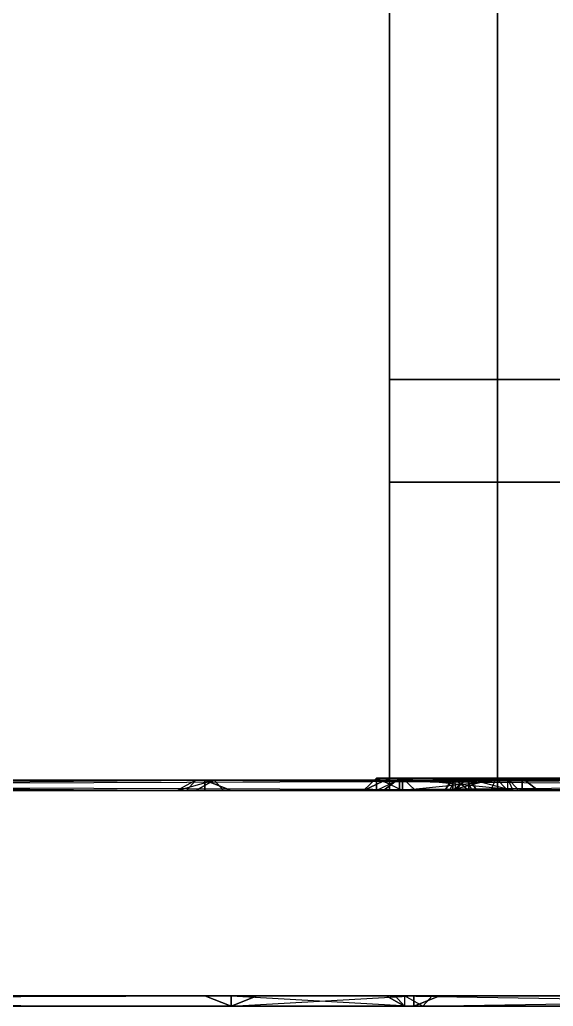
# Model space of a CAD drawing. Extents: x -14.5 to 19.3, y -2 to 15.6.
# Drawn here: x 7.734 to 10.331, y -0.55 to 4.25 of the extents above; entities that cross this region are included whole.
import ezdxf

# ---------------------------------------------------------------- set-up
doc = ezdxf.new("R2010")
doc.units = 0
doc.layers.add('UB3D', color=1, linetype='CONTINUOUS')

msp = doc.modelspace()

# ---------------------------------------------------------------- linework, layer by layer
at = {"layer": 'UB3D', "color": 77}
for points in [[(9.534, 0.5, -14.234), (9.534, 0.5, -3.634), (9.534, 10.5, -3.634), (9.534, 10.5, -14.234)], [(9.534, 0.5, -3.634), (10.059, 0.5, -3.634), (10.059, 10.5, -3.634), (9.534, 10.5, -3.634)], [(10.059, 0.5, -14.234), (9.534, 0.5, -14.234), (9.534, 10.5, -14.234), (10.059, 10.5, -14.234)], [(9.534, 2, -9.059), (9.534, 2, -8.809), (9.534, 10.5, -8.809), (9.534, 10.5, -9.059)], [(9.534, 2, -8.809), (10.784, 2, -8.809), (10.784, 10.5, -8.809), (9.534, 10.5, -8.809)], [(10.784, 2, -9.059), (9.534, 2, -9.059), (9.534, 10.5, -9.059), (10.784, 10.5, -9.059)], [(9.534, 2, -3.884), (9.534, 2, -3.634), (9.534, 10.5, -3.634), (9.534, 10.5, -3.884)], [(9.534, 2, -3.634), (17.334, 2, -3.634), (17.334, 10.5, -3.634), (9.534, 10.5, -3.634)], [(17.334, 2, -3.884), (9.534, 2, -3.884), (9.534, 10.5, -3.884), (17.334, 10.5, -3.884)], [(9.534, 2, -14.234), (9.534, 2, -13.984), (9.534, 10.5, -13.984), (9.534, 10.5, -14.234)], [(9.534, 2, -13.984), (17.334, 2, -13.984), (17.334, 10.5, -13.984), (9.534, 10.5, -13.984)], [(17.334, 2, -14.234), (9.534, 2, -14.234), (9.534, 10.5, -14.234), (17.334, 10.5, -14.234)], [(10.059, 0.5, -3.634), (10.059, 0.5, -14.234), (10.059, 10.5, -14.234), (10.059, 10.5, -3.634)], [(9.534, 2, -14.234), (9.534, 2, -3.634), (9.534, 2.5, -3.634), (9.534, 2.5, -14.234)], [(9.534, 2, -3.634), (17.334, 2, -3.634), (17.334, 2.5, -3.634), (9.534, 2.5, -3.634)], [(17.334, 2, -14.234), (9.534, 2, -14.234), (9.534, 2.5, -14.234), (17.334, 2.5, -14.234)], [(17.334, 2.5, -14.234), (17.334, 2.5, -3.634), (9.534, 2.5, -3.634)], [(17.334, 2.5, -14.234), (9.534, 2.5, -3.634), (9.534, 2.5, -14.234)], [(17.334, 2.5, -14.234), (9.534, 2.5, -14.234), (17.334, 2.5, -14.234)], [(9.534, 2, -9.059), (9.534, 2, -8.809), (10.784, 2, -8.809)], [(9.534, 2, -9.059), (10.784, 2, -8.809), (10.784, 2, -9.059)], [(9.534, 2, -9.059), (10.784, 2, -9.059), (9.534, 2, -9.059)], [(9.534, 2, -14.234), (9.534, 2, -3.634), (17.334, 2, -3.634)], [(9.534, 2, -14.234), (17.334, 2, -3.634), (17.334, 2, -14.234)], [(9.534, 2, -14.234), (17.334, 2, -14.234), (9.534, 2, -14.234)], [(9.534, 2, -3.884), (9.534, 2, -3.634), (17.334, 2, -3.634)], [(9.534, 2, -3.884), (17.334, 2, -3.634), (17.334, 2, -3.884)], [(9.534, 2, -3.884), (17.334, 2, -3.884), (9.534, 2, -3.884)], [(9.534, 2, -14.234), (9.534, 2, -13.984), (17.334, 2, -13.984)], [(9.534, 2, -14.234), (17.334, 2, -13.984), (17.334, 2, -14.234)], [(9.534, 2, -14.234), (17.334, 2, -14.234), (9.534, 2, -14.234)], [(9.534, 0.5, -14.234), (9.534, 0.5, -3.634), (10.059, 0.5, -3.634)], [(9.534, 0.5, -14.234), (10.059, 0.5, -3.634), (10.059, 0.5, -14.234)], [(9.534, 0.5, -14.234), (10.059, 0.5, -14.234), (9.534, 0.5, -14.234)]]:
    msp.add_3dface(points, dxfattribs=at)
at = {"layer": 'UB3D', "color": 253}
for points in [[(-2.772834, 0.55, -6.6675), (-2.772834, 0.5, -6.731), (11.264, 0.55, -6.6675)], [(-2.772834, 0.5, -6.731), (11.264, 0.55, -6.6675), (11.264, 0.5, -6.731)], [(-2.772834, 0.5, -6.477), (-2.772834, 0.55, -6.5405), (11.264, 0.5, -6.477)], [(-2.772834, 0.55, -6.5405), (11.264, 0.5, -6.477), (11.264, 0.55, -6.5405)], [(-2.772834, 0.55, -6.6675), (-2.772834, 0.55, -6.5405), (11.264, 0.55, -6.6675)], [(-2.772834, 0.55, -6.5405), (11.264, 0.55, -6.6675), (11.264, 0.55, -6.5405)], [(2.032, 0.55, 5.5245), (2.032, 0.5, 5.461), (8.636, 0.55, 5.5245)], [(2.032, 0.5, 5.461), (8.636, 0.55, 5.5245), (8.636, 0.5, 5.461)], [(2.032, 0.5, 5.715), (2.032, 0.55, 5.6515), (8.636, 0.5, 5.715)], [(2.032, 0.55, 5.6515), (8.636, 0.5, 5.715), (8.636, 0.55, 5.6515)], [(2.032, 0.55, 5.5245), (2.032, 0.55, 5.6515), (8.636, 0.55, 5.5245)], [(2.032, 0.55, 5.6515), (8.636, 0.55, 5.5245), (8.636, 0.55, 5.6515)], [(8.501297, 0.5, 5.543099), (8.546198, 0.5, 5.677802), (8.591099, 0.55, 5.632901)], [(8.591099, 0.5, 5.453297), (8.501297, 0.5, 5.543099), (8.680901, 0.55, 5.543099)], [(8.501297, 0.5, 5.543099), (8.680901, 0.55, 5.543099), (8.591099, 0.55, 5.632901)], [(8.546198, 0.5, 5.677802), (8.591099, 0.55, 5.632901), (15.658198, 0.5, 12.789802)], [(8.591099, 0.5, 5.453297), (8.680901, 0.55, 5.543099), (8.725802, 0.5, 5.498198)], [(8.591099, 0.55, 5.632901), (15.658198, 0.5, 12.789802), (15.703099, 0.55, 12.744901)], [(8.680901, 0.55, 5.543099), (8.591099, 0.55, 5.632901), (15.792901, 0.55, 12.655099)], [(8.591099, 0.55, 5.632901), (15.792901, 0.55, 12.655099), (15.703099, 0.55, 12.744901)], [(8.636, 0.55, 5.5245), (8.636, 0.5, 5.461), (8.763, 0.5, 5.5245)], [(8.636, 0.5, 5.715), (8.636, 0.55, 5.6515), (8.763, 0.5, 5.6515)], [(8.636, 0.55, 5.5245), (8.636, 0.55, 5.6515), (8.763, 0.5, 5.5245)], [(8.636, 0.55, 5.6515), (8.763, 0.5, 5.5245), (8.763, 0.5, 5.6515)], [(8.680901, 0.55, 5.543099), (8.725802, 0.5, 5.498198), (15.792901, 0.55, 12.655099)], [(8.725802, 0.5, 5.498198), (15.792901, 0.55, 12.655099), (15.837802, 0.5, 12.610198)], [(-7.112, -0.55, 9.7155), (-7.112, -0.5, 9.779), (8.763, -0.55, 9.7155)], [(-7.112, -0.5, 9.779), (8.763, -0.55, 9.7155), (8.763, -0.5, 9.779)], [(-7.112, -0.5, 9.525), (-7.112, -0.55, 9.5885), (8.763, -0.5, 9.525)], [(-7.112, -0.55, 9.5885), (8.763, -0.5, 9.525), (8.763, -0.55, 9.5885)], [(8.636, -0.5, 9.7155), (8.763, -0.55, 9.7155), (8.763, -0.5, 9.779)], [(8.636, -0.5, 9.5885), (8.763, -0.5, 9.525), (8.763, -0.55, 9.5885)], [(8.636, -0.5, 9.7155), (8.636, -0.5, 9.5885), (8.763, -0.55, 9.7155)], [(8.636, -0.5, 9.5885), (8.763, -0.55, 9.7155), (8.763, -0.55, 9.5885)], [(8.763, -0.55, 9.7155), (8.763, -0.5, 9.779), (8.89, -0.5, 9.7155)], [(8.763, -0.5, 9.525), (8.763, -0.55, 9.5885), (8.89, -0.5, 9.5885)], [(8.763, -0.55, 9.7155), (8.763, -0.55, 9.5885), (8.89, -0.5, 9.7155)], [(8.763, -0.55, 9.5885), (8.89, -0.5, 9.7155), (8.89, -0.5, 9.5885)], [(8.763, -0.55, 9.7155), (8.763, -0.5, 9.779), (9.652, -0.55, 9.7155)], [(8.763, -0.5, 9.779), (9.652, -0.55, 9.7155), (9.652, -0.5, 9.779)], [(8.763, -0.5, 9.525), (8.763, -0.55, 9.5885), (9.652, -0.5, 9.525)], [(8.763, -0.55, 9.5885), (9.652, -0.5, 9.525), (9.652, -0.55, 9.5885)], [(9.517297, -0.5, 9.607099), (9.607099, -0.55, 9.696901), (9.562198, -0.5, 9.741802)], [(9.517297, -0.5, 9.607099), (9.607099, -0.5, 9.517297), (9.607099, -0.55, 9.696901)], [(9.607099, -0.55, 9.696901), (9.562198, -0.5, 9.741802), (12.655099, -0.55, 12.744901)], [(9.562198, -0.5, 9.741802), (12.655099, -0.55, 12.744901), (12.610198, -0.5, 12.789802)], [(9.607099, -0.5, 9.517297), (9.741802, -0.5, 9.562198), (9.696901, -0.55, 9.607099)], [(9.607099, -0.5, 9.517297), (9.607099, -0.55, 9.696901), (9.696901, -0.55, 9.607099)], [(9.652, -0.55, 9.7155), (9.652, -0.5, 9.779), (9.779, -0.5, 9.7155)], [(9.652, -0.5, 9.525), (9.652, -0.55, 9.5885), (9.779, -0.5, 9.5885)], [(9.652, -0.55, 9.7155), (9.652, -0.55, 9.5885), (9.779, -0.5, 9.7155)], [(9.652, -0.55, 9.5885), (9.779, -0.5, 9.7155), (9.779, -0.5, 9.5885)], [(9.741802, -0.5, 9.562198), (9.696901, -0.55, 9.607099), (12.789802, -0.5, 12.610198)], [(9.696901, -0.55, 9.607099), (12.789802, -0.5, 12.610198), (12.744901, -0.55, 12.655099)], [(-7.112, -0.55, 9.7155), (-7.112, -0.55, 9.5885), (8.763, -0.55, 9.7155)], [(-7.112, -0.55, 9.5885), (8.763, -0.55, 9.7155), (8.763, -0.55, 9.5885)], [(8.763, -0.55, 9.7155), (8.763, -0.55, 9.5885), (9.652, -0.55, 9.7155)], [(8.763, -0.55, 9.5885), (9.652, -0.55, 9.7155), (9.652, -0.55, 9.5885)], [(9.607099, -0.55, 9.696901), (9.696901, -0.55, 9.607099), (12.655099, -0.55, 12.744901)], [(9.696901, -0.55, 9.607099), (12.655099, -0.55, 12.744901), (12.744901, -0.55, 12.655099)]]:
    msp.add_3dface(points, dxfattribs=at)
at = {"layer": 'UB3D', "color": 2}
for points in [[(9.4705, 0.5, -3.507), (9.4705, 0.56, -3.634), (9.407, 0.5, -3.634)], [(9.4705, 0.56, -3.634), (9.407, 0.5, -3.634), (9.4705, 0.56, -14.234)], [(9.407, 0.5, -3.634), (9.4705, 0.56, -14.234), (9.407, 0.5, -14.234)], [(9.4705, 0.56, -14.234), (9.407, 0.5, -14.234), (9.4705, 0.5, -14.361)], [(9.407, 0.5, -3.6975), (9.534, 0.56, -3.6975), (9.534, 0.5, -3.761)], [(9.407, 0.5, -3.5705), (9.534, 0.5, -3.507), (9.534, 0.56, -3.5705)], [(9.407, 0.5, -3.6975), (9.407, 0.5, -3.5705), (9.534, 0.56, -3.6975)], [(9.407, 0.5, -3.5705), (9.534, 0.56, -3.6975), (9.534, 0.56, -3.5705)], [(9.407, 0.5, -14.2975), (9.534, 0.56, -14.2975), (9.534, 0.5, -14.361)], [(9.407, 0.5, -14.1705), (9.534, 0.5, -14.107), (9.534, 0.56, -14.1705)], [(9.407, 0.5, -14.2975), (9.407, 0.5, -14.1705), (9.534, 0.56, -14.2975)], [(9.407, 0.5, -14.1705), (9.534, 0.56, -14.2975), (9.534, 0.56, -14.1705)], [(9.4705, 0.5, -3.507), (9.5975, 0.5, -3.507), (9.4705, 0.56, -3.634)], [(9.5975, 0.5, -3.507), (9.4705, 0.56, -3.634), (9.5975, 0.56, -3.634)], [(9.4705, 0.56, -3.634), (9.5975, 0.56, -3.634), (9.4705, 0.56, -14.234)], [(9.5975, 0.56, -3.634), (9.4705, 0.56, -14.234), (9.5975, 0.56, -14.234)], [(9.4705, 0.56, -14.234), (9.5975, 0.56, -14.234), (9.4705, 0.5, -14.361)], [(9.5975, 0.56, -14.234), (9.4705, 0.5, -14.361), (9.5975, 0.5, -14.361)], [(9.505335, 0.5, -2.916888), (9.583112, 0.56, -2.916888), (9.583112, 0.5, -2.955777)], [(9.505335, 0.5, -2.839112), (9.583112, 0.5, -2.800223), (9.583112, 0.56, -2.839112)], [(9.505335, 0.5, -2.916888), (9.505335, 0.5, -2.839112), (9.583112, 0.56, -2.916888)], [(9.505335, 0.5, -2.839112), (9.583112, 0.56, -2.916888), (9.583112, 0.56, -2.839112)], [(9.534, 0.56, -3.6975), (9.534, 0.5, -3.761), (17.334, 0.56, -3.6975)], [(9.534, 0.5, -3.761), (17.334, 0.56, -3.6975), (17.334, 0.5, -3.761)], [(9.534, 0.5, -3.507), (9.534, 0.56, -3.5705), (17.334, 0.5, -3.507)], [(9.534, 0.56, -3.5705), (17.334, 0.5, -3.507), (17.334, 0.56, -3.5705)], [(9.534, 0.56, -3.6975), (9.534, 0.56, -3.5705), (17.334, 0.56, -3.6975)], [(9.534, 0.56, -3.5705), (17.334, 0.56, -3.6975), (17.334, 0.56, -3.5705)], [(9.534, 0.56, -14.2975), (9.534, 0.5, -14.361), (17.334, 0.56, -14.2975)], [(9.534, 0.5, -14.361), (17.334, 0.56, -14.2975), (17.334, 0.5, -14.361)], [(9.534, 0.5, -14.107), (9.534, 0.56, -14.1705), (17.334, 0.5, -14.107)], [(9.534, 0.56, -14.1705), (17.334, 0.5, -14.107), (17.334, 0.56, -14.1705)], [(9.534, 0.56, -14.2975), (9.534, 0.56, -14.1705), (17.334, 0.56, -14.2975)], [(9.534, 0.56, -14.1705), (17.334, 0.56, -14.2975), (17.334, 0.56, -14.1705)], [(9.583112, 0.56, -2.916888), (9.583112, 0.5, -2.955777), (10.180445, 0.56, -2.916888)], [(9.583112, 0.5, -2.955777), (10.180445, 0.56, -2.916888), (10.180445, 0.5, -2.955777)], [(9.583112, 0.5, -2.800223), (9.583112, 0.56, -2.839112), (10.180445, 0.5, -2.800223)], [(9.583112, 0.56, -2.839112), (10.180445, 0.5, -2.800223), (10.180445, 0.56, -2.839112)], [(9.583112, 0.56, -2.916888), (9.583112, 0.56, -2.839112), (10.180445, 0.56, -2.916888)], [(9.583112, 0.56, -2.839112), (10.180445, 0.56, -2.916888), (10.180445, 0.56, -2.839112)], [(9.5975, 0.5, -3.507), (9.661, 0.5, -3.634), (9.5975, 0.56, -3.634)], [(9.661, 0.5, -3.634), (9.5975, 0.56, -3.634), (9.661, 0.5, -14.234)], [(9.5975, 0.56, -3.634), (9.661, 0.5, -14.234), (9.5975, 0.56, -14.234)], [(9.661, 0.5, -14.234), (9.5975, 0.56, -14.234), (9.5975, 0.5, -14.361)], [(9.799345, 0.5, -1.850317), (9.854219, 0.56, -1.905436), (9.826659, 0.5, -1.932874)], [(9.799345, 0.5, -1.850317), (9.854463, 0.5, -1.795445), (9.854219, 0.56, -1.905436)], [(9.84289, 0.5, -1.800223), (9.84289, 0.56, -1.878), (9.804001, 0.5, -1.878)], [(9.84289, 0.56, -1.878), (9.804001, 0.5, -1.878), (9.84289, 0.56, -2.878)], [(9.804001, 0.5, -1.878), (9.84289, 0.56, -2.878), (9.804001, 0.5, -2.878)], [(9.84289, 0.56, -2.878), (9.804001, 0.5, -2.878), (9.84289, 0.5, -2.955777)], [(9.854219, 0.56, -1.905436), (9.826659, 0.5, -1.932874), (10.05333, 0.56, -2.105436)], [(9.826659, 0.5, -1.932874), (10.05333, 0.56, -2.105436), (10.02577, 0.5, -2.132874)], [(9.84289, 0.5, -1.800223), (9.920666, 0.5, -1.800223), (9.84289, 0.56, -1.878)], [(9.920666, 0.5, -1.800223), (9.84289, 0.56, -1.878), (9.920666, 0.56, -1.878)], [(9.84289, 0.56, -1.878), (9.920666, 0.56, -1.878), (9.84289, 0.56, -2.878)], [(9.920666, 0.56, -1.878), (9.84289, 0.56, -2.878), (9.920666, 0.56, -2.878)], [(9.84289, 0.56, -2.878), (9.920666, 0.56, -2.878), (9.84289, 0.5, -2.955777)], [(9.920666, 0.56, -2.878), (9.84289, 0.5, -2.955777), (9.920666, 0.5, -2.955777)], [(9.854463, 0.5, -1.795445), (9.854219, 0.56, -1.905436), (9.909337, 0.56, -1.850564)], [(9.854219, 0.56, -1.905436), (9.909337, 0.56, -1.850564), (10.05333, 0.56, -2.105436)], [(9.854463, 0.5, -1.795445), (9.936897, 0.5, -1.823126), (9.909337, 0.56, -1.850564)], [(9.936897, 0.5, -1.823126), (9.909337, 0.56, -1.850564), (10.136008, 0.5, -2.023126)], [(9.909337, 0.56, -1.850564), (10.136008, 0.5, -2.023126), (10.108448, 0.56, -2.050564)], [(9.909337, 0.56, -1.850564), (10.05333, 0.56, -2.105436), (10.108448, 0.56, -2.050564)], [(9.920666, 0.5, -1.800223), (9.959555, 0.5, -1.878), (9.920666, 0.56, -1.878)], [(9.959555, 0.5, -1.878), (9.920666, 0.56, -1.878), (9.959555, 0.5, -2.878)], [(9.920666, 0.56, -1.878), (9.959555, 0.5, -2.878), (9.920666, 0.56, -2.878)], [(9.959555, 0.5, -2.878), (9.920666, 0.56, -2.878), (9.920666, 0.5, -2.955777)], [(10.05333, 0.56, -2.105436), (10.02577, 0.5, -2.132874), (10.108204, 0.5, -2.160555)], [(10.05333, 0.56, -2.105436), (10.108448, 0.56, -2.050564), (10.108204, 0.5, -2.160555)], [(10.108448, 0.56, -2.050564), (10.108204, 0.5, -2.160555), (10.163322, 0.5, -2.105683)], [(10.136008, 0.5, -2.023126), (10.108448, 0.56, -2.050564), (10.163322, 0.5, -2.105683)], [(10.180445, 0.56, -2.916888), (10.180445, 0.5, -2.955777), (10.258222, 0.5, -2.916888)], [(10.180445, 0.5, -2.800223), (10.180445, 0.56, -2.839112), (10.258222, 0.5, -2.839112)], [(10.180445, 0.56, -2.916888), (10.180445, 0.56, -2.839112), (10.258222, 0.5, -2.916888)], [(10.180445, 0.56, -2.839112), (10.258222, 0.5, -2.916888), (10.258222, 0.5, -2.839112)]]:
    msp.add_3dface(points, dxfattribs=at)
at = {"layer": 'UB3D', "color": 94}
for points in [[(-14.478, 0.5, -14.986), (19.304, 0.5, -14.986), (19.304, -0.5, -14.986), (-14.478, -0.5, -14.986)], [(19.304, 0.5, 13.97097), (-14.478, 0.5, 13.97097), (-14.478, -0.5, 13.97097), (19.304, -0.5, 13.97097)], [(-14.478, 0.5, 13.97097), (-14.478, 0.5, -14.986), (19.304, 0.5, -14.986)], [(-14.478, 0.5, 13.97097), (19.304, 0.5, -14.986), (19.304, 0.5, 13.97097)], [(-14.478, 0.5, 13.97097), (19.304, 0.5, 13.97097), (-14.478, 0.5, 13.97097)], [(-14.478, -0.5, 13.97097), (19.304, -0.5, 13.97097), (19.304, -0.5, -14.986)], [(-14.478, -0.5, 13.97097), (19.304, -0.5, -14.986), (-14.478, -0.5, -14.986)]]:
    msp.add_3dface(points, dxfattribs=at)

doc.saveas('drawing.dxf')
